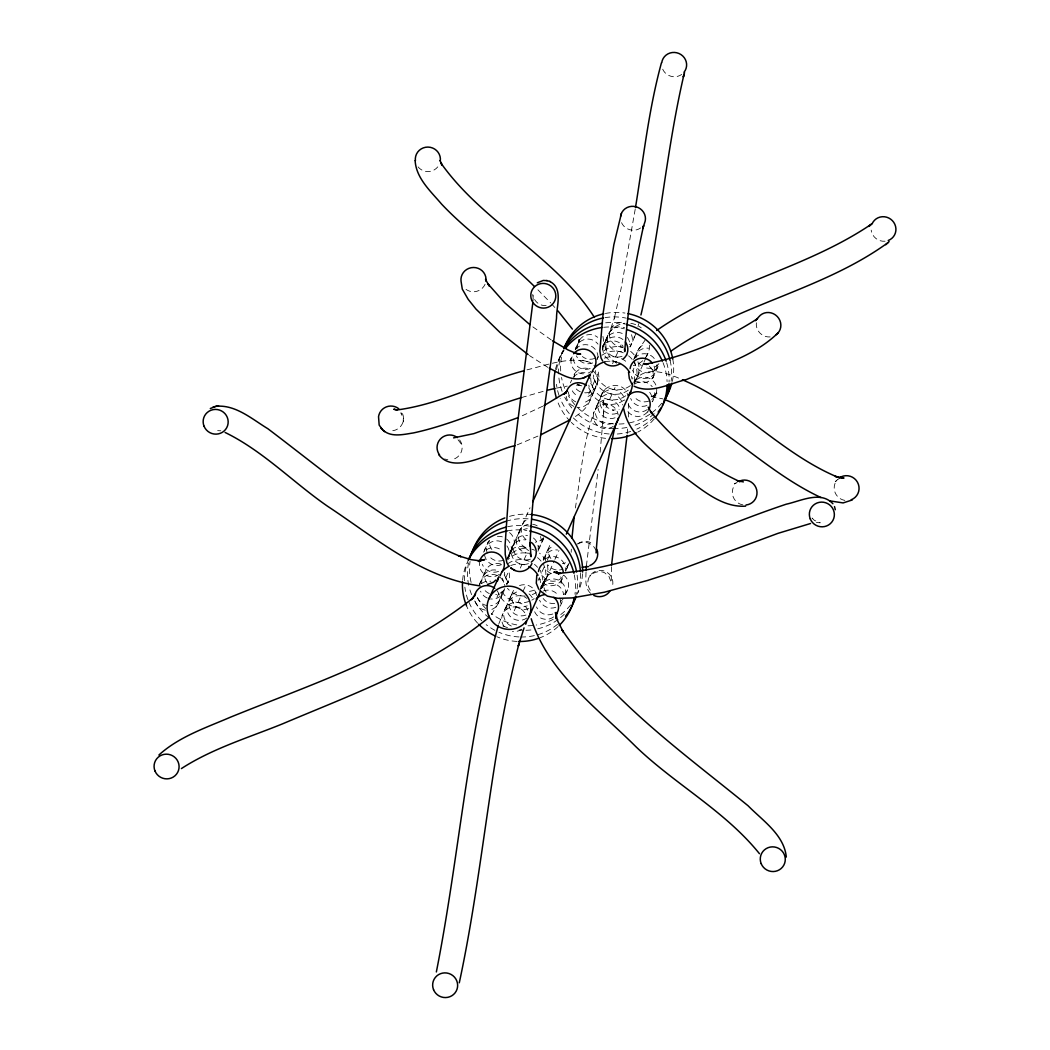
<?xml version="1.0" encoding="UTF-8"?>
<svg xmlns="http://www.w3.org/2000/svg" width="1050" height="1050" viewBox="0 0 1050 1050"><rect width="100%" height="100%" fill="white"/><g stroke="black" fill="none" stroke-linecap="round" stroke-linejoin="round"><path stroke-width="0.75" stroke-dasharray="5 3.75" d="M574.035 377.304L574.586 373.616L573.733 375.506A12.548 12.311 24.3 0 1 590.139 369.193M533.006 301.153L533.098 298.226M571.2 552.287L571.305 549.163M586.031 572.119C585.821 579.442 584.692 588.407 590.966 593.722M628.412 417.021L628.674 400.733M586.399 565.924L598.133 469.442M611.415 566.711L611.323 582.553L608.987 576.516L604.485 572.657C599.406 570.465 593.158 572.001 589.68 576.319L590.533 575.033M627.178 433.952L627.69 427.717M403.397 420.21L403.252 421.995L403.279 418.74L400.851 412.781L402.006 413.91L399.722 411.626M600.141 452.301L603.803 410.235L603.697 413.175L603.041 399.315L604.38 404.88L603.803 402.491L607.635 407.728L613.567 410.327L612.688 410.156L619.133 409.434M575.347 507.99C580.755 475.742 583.039 442.273 594.274 411.364M635.211 209.226L621.167 288.199L613.961 319.869L614.749 317.021L610.404 329.674M637.954 326.511L638.741 323.662M602.451 349.913L603.908 342.628L602.543 333.795M647.784 412.217L648.651 409.146M498.855 623.831L502.674 614.237M635.985 333.244L633.439 339.649M558.508 360.255L560.529 355.766M483.564 552.208L485.389 548.179M487.423 543.69L488.578 541.104M575.216 349.23L576.489 346.434M578.511 341.946L579.351 340.082L578.484 343.166L578.996 339.426L578.983 342.589L577.395 338.021M479.404 584.43L480.611 581.739M482.646 577.251L485.559 570.793M570.439 382.791L571.712 379.995M507.911 556.789L530.04 507.767M598.316 356.554L596.991 359.494A21.971 21.538 24.3 0 1 598.277 356.987M602.306 347.721L608.383 334.162M508.791 556.421L511.717 549.964M510.458 553.665L513.371 547.207M496.978 597.214L498.671 593.473A21.971 21.538 24.3 0 0 527.179 605.824M505.759 577.789L508.673 571.318A12.548 12.311 24.3 0 1 506.94 583.524M588.722 394.039L590.271 390.6M592.292 386.124L594.825 380.52M596.846 376.031L597.752 374.023M498.592 602.923L490.862 615.523M500.614 598.447L503.646 591.714M506.848 584.653L508.594 580.768M590.192 400.05C587.423 407.767 580.742 413.162 574.035 417.401M592.213 395.574L594.746 389.97M596.768 385.481L598.959 377.396L598.172 371.004M520.314 568.05L522.008 564.309M524.029 559.821L527.074 553.101A21.971 21.538 24.3 0 0 507.688 559.847M612.57 363.72L613.607 361.436M615.628 356.961L618.161 351.356M620.183 346.867L621.101 344.859M504.696 609.761L507.727 603.028M509.762 598.553L512.676 592.082M596.295 406.888L598.828 401.284M600.849 396.795C603.396 382.791 625.564 381.058 627.834 395.981M537.902 551.263L540.33 545.882M542.351 541.406L543.519 538.821M630.158 346.933L631.418 344.137M514.238 610.772L515.931 607.018M517.952 602.543L520.984 595.809M523.018 591.334L525.932 584.876M605.981 407.584L607.53 404.158M609.551 399.669L612.084 394.065M614.106 389.589L615.011 387.568M543.191 559.886L544.412 557.196M546.433 552.72L549.347 546.262M633.609 359.651L635.499 355.451M637.521 350.962L644.989 340.305M538.138 580.361L539.267 577.854A12.548 12.311 24.3 0 0 563.259 575.295M549.268 555.712L546.354 562.17A21.971 21.538 24.3 0 0 539.529 553.14M634.279 381.623A21.971 21.538 24.3 0 0 632.887 370.506L635.421 364.901M541.656 586.281L544.569 579.823M543.309 583.524L546.223 577.067M655.869 385.061A12.548 12.311 24.3 0 0 634.41 381.78C643.492 365.072 666.028 372.606 679.731 378.564M544.189 583.183L541.157 589.916A21.971 21.538 24.3 0 0 541.288 573.379L544.333 566.646A21.971 21.538 24.3 0 1 532.232 594.615M546.21 578.707L554.256 560.884M554.925 559.387L558.954 550.476M634.016 384.248L635.276 381.439M637.311 376.95L643.283 363.72M643.952 362.25L645.934 357.827M646.603 356.357L647.929 353.417M562.38 578.393L560.753 582.002L561.632 578.891L561.199 583.236L560.411 576.844M565.622 571.213L567.446 567.184M653.979 375.519L652.549 378.696L653.428 375.585L652.654 369.206L653.284 371.241L649.386 366.135M656.014 371.031L658.534 365.426A12.548 12.311 24.3 0 1 634.607 361.764M560.241 606.126L562.669 600.744A12.548 12.311 24.3 0 1 561.015 603.488M567.604 589.798L564.69 596.256A12.548 12.311 24.3 0 0 556.513 579.416A12.548 12.311 24.3 0 0 540.789 589.378M652.496 401.796L653.756 398.987M655.791 394.511L656.631 392.634L654.977 395.391L657.195 393.041L652.05 396.782L655.909 395.811L649.688 396.388M572.171 356.895L570.518 359.651L571.935 356.514A12.548 12.311 24.3 0 0 584.981 373.787M602.359 347.498L606.375 342.444L605.378 343.258C610.746 339.229 618.975 340.462 622.899 345.936M604.747 389.891L601.729 394.839M510.589 550.764L512.242 547.982L510.208 551.145C513.686 546.827 519.934 545.291 525.013 547.483L523.635 546.656L528.675 550.712M633.649 382.528L635.316 379.772M844.843 500.391A12.548 12.324 46.1 0 1 836.863 480.231L835.262 481.766L839.199 478.012M577.658 544.097C583.918 539.871 593.237 543.165 595.796 550.2M737.153 482.436L734.357 483.945L736.365 482.882M837.585 479.548L840.407 478.026M542.706 406.219L519.474 417.06M537.941 436.091L516.469 445.148M526.982 369.849C545.921 365.256 565.701 357.722 585.388 361.056M521.482 397.556L544.898 390.889M556.474 388.133L567.249 386.098M816.375 522.533L820.273 522.782L814.354 520.354L812.07 518.07L812.805 518.831M546.158 305.419C540.264 306.39 533.912 301.809 532.731 294.433M576.45 385.14L579.311 385.192L576.253 384.392L581.805 385.862M217.652 430.644L220.802 430.789M651.092 396.493L662.747 398.856M586.425 361.358L589.549 362.171L594.628 366.069M582.343 360.255L589.549 362.171M547.877 367.382L529.357 355.517M577.119 383.775L579.915 385.376M551.211 339.911L532.324 326.484M458.01 439.753L461.895 444.846L461.239 442.706M537.915 289.813L550.646 302.912M551.696 304.054L554.82 307.479M532.993 295.627L533.085 297.885M590.31 590.231A12.548 12.456 33.4 0 1 598.894 570.439A12.548 12.456 33.4 0 1 611.861 587.869M528.885 608.593A12.548 12.311 24.3 0 1 514.329 589.339M519.501 585.559A12.548 12.311 24.3 0 1 536.616 595.744M613.318 426.326A12.548 12.311 24.3 0 1 594.641 421.811A12.548 12.311 24.3 0 1 602.136 404.499A12.548 12.311 24.3 0 1 618.214 415.026M623.753 400.247A21.971 21.538 24.3 0 1 588.84 385.127M605.076 361.791A21.971 21.538 24.3 0 1 619.119 363.024M631.352 376.32A21.971 21.538 24.3 0 1 632.074 379.076M588.656 387.778A12.548 12.311 24.3 0 1 576.936 407.269M573.786 406.363A12.548 12.311 24.3 0 1 566.252 396.388M577.749 543.782A12.548 12.508 51 0 1 593.001 544.11M402.609 413.831A12.548 12.403 4.7 0 1 389.209 430.723M526.785 617.991A12.548 12.311 24.3 0 1 509.959 616.153A12.548 12.311 24.3 0 1 510.103 599.471A12.548 12.311 24.3 0 1 526.956 598.395M521.719 629.199A12.548 12.311 24.3 0 1 512.452 631.431M504.197 626.522A12.548 12.311 24.3 0 1 508.029 608.396A12.548 12.311 24.3 0 1 525.788 614.762M487.082 583.078A12.548 12.311 24.3 0 1 501.966 564.48M885.071 241.224A12.548 12.141 36 0 1 871.198 230.147M565.556 562.761A12.548 12.311 24.3 0 1 562.393 563.522M550.883 558.534A12.548 12.311 24.3 0 1 551.001 543.506M654.176 413.648A56.739 55.637 24.3 0 1 633.255 425.841M626.889 427.481A56.739 55.637 24.3 0 1 616.14 428.531M614.644 428.518A56.739 55.637 24.3 0 1 575.859 412.309M571.804 407.964A56.739 55.637 24.3 0 1 564.742 397.32M562.104 391.361A56.739 55.637 24.3 0 1 558.692 375.493M558.613 373.866A56.739 55.637 24.3 0 1 563.062 350.162M604.984 317.651A56.739 55.637 24.3 0 1 625.879 318.071M670.071 360.308A56.739 55.637 24.3 0 1 671.121 381.268M634.633 358.549A12.548 12.311 24.3 0 1 648.756 348.233M628.307 390.154A21.971 21.538 24.3 0 1 593.394 375.034M601.939 355.267A21.971 21.538 24.3 0 1 627.441 355.018M628.596 355.871A21.971 21.538 24.3 0 1 632.599 359.953M633.426 361.108A21.971 21.538 24.3 0 1 633.99 383.946M615.038 417.782A12.548 12.311 24.3 0 1 598.382 409.71A12.548 12.311 24.3 0 1 607.74 394.157A12.548 12.311 24.3 0 1 622.768 404.946M593.211 377.685A12.548 12.311 24.3 0 1 584.758 397.254M575.531 394.603A12.548 12.311 24.3 0 1 571.633 389.445M573.366 377.239A12.548 12.311 24.3 0 1 584.968 372.776M621.429 351.422A12.548 12.311 24.3 0 1 607.517 337.247A12.548 12.311 24.3 0 1 624.789 327.849M631.496 334.688A12.548 12.311 24.3 0 1 629.764 346.894M646.931 405.523A12.548 12.311 24.3 0 1 630.643 398.462M634.712 384.038A12.548 12.311 24.3 0 1 652.234 386.715M654.662 392.674A12.548 12.311 24.3 0 1 652.102 401.743M592.699 362.933A12.548 12.311 24.3 0 1 576.411 355.884M575.61 349.519A12.548 12.311 24.3 0 1 597.988 344.124M654.058 366.069A12.548 12.311 24.3 0 1 632.481 377.816M770.162 336.932A12.548 11.97 41.9 0 1 756.381 322.56M616.875 361.515A12.548 12.311 24.3 0 1 603.291 345.765A12.548 12.311 24.3 0 1 623.044 339.609M625.774 395.758A21.971 21.538 24.3 0 1 590.704 377.816M604.38 358.155A21.971 21.538 24.3 0 1 628.202 363.392M612.504 423.386A12.548 12.311 24.3 0 1 596.216 416.338A12.548 12.311 24.3 0 1 603.12 400.365A12.548 12.311 24.3 0 1 619.408 407.413M656.906 364.717A12.548 12.311 24.3 0 1 632.887 370.506M634.633 358.299A12.548 12.311 24.3 0 1 654.478 358.759M649.674 345.188A21.971 21.538 24.3 0 1 633.268 365.689M616.665 363.156A21.971 21.538 24.3 0 1 625.104 323.203M630.814 323.334A21.971 21.538 24.3 0 1 641.248 327.849M590.691 383.289A12.548 12.311 24.3 0 1 582.225 402.859M575.807 401.874A12.548 12.311 24.3 0 1 568.273 391.913M622.059 356.265A12.548 12.311 24.3 0 1 604.866 344.466A12.548 12.311 24.3 0 1 622.256 333.454M627.362 337.457A12.548 12.311 24.3 0 1 629.79 343.429M630.328 385.678A21.971 21.538 24.3 0 1 595.416 370.545M603.96 350.779A21.971 21.538 24.3 0 1 622.991 347.484M630.617 351.383A21.971 21.538 24.3 0 1 634.633 355.464M637.941 361.751A21.971 21.538 24.3 0 1 634.41 381.78M592.948 370.873A12.548 12.311 24.3 0 1 583.511 392.7M580.361 391.794A12.548 12.311 24.3 0 1 575.256 387.791M617.059 413.306A12.548 12.311 24.3 0 1 600.403 405.234A12.548 12.311 24.3 0 1 609.761 389.668A12.548 12.311 24.3 0 1 624.789 400.457M656.683 388.185A12.548 12.311 24.3 0 1 651.801 399.486M648.952 401.034A12.548 12.311 24.3 0 1 634.279 396.808M634.318 336.564A12.548 12.311 24.3 0 1 629.462 344.636M623.451 346.946A12.548 12.311 24.3 0 1 609.42 334.373A12.548 12.311 24.3 0 1 623.661 322.455M547.247 564.861A21.971 21.538 24.3 0 1 539.241 587.423M534.266 590.126A21.971 21.538 24.3 0 1 525.866 591.583M508.567 582.737A21.971 21.538 24.3 0 1 504.328 572.303M506.494 559.978A21.971 21.538 24.3 0 1 527.678 548.441M531.904 549.229A21.971 21.538 24.3 0 1 534.607 550.2M563.036 599.012A12.548 12.311 24.3 0 1 560.7 601.243M554.702 603.54A12.548 12.311 24.3 0 1 543.178 598.553M563.784 575.19A12.548 12.311 24.3 0 1 563.627 594.773M546.105 592.095A12.548 12.311 24.3 0 1 551.394 573.287M504.013 589.982A12.548 12.311 24.3 0 1 495.692 594.523M489.274 593.539A12.548 12.311 24.3 0 1 484.168 589.536M481.74 583.577A12.548 12.311 24.3 0 1 499.039 570.951M504.144 574.954A12.548 12.311 24.3 0 1 506.546 584.141M506.638 539.057A12.548 12.311 24.3 0 1 506.467 558.653M503.619 560.201A12.548 12.311 24.3 0 1 488.946 555.975M487.331 553.14A12.548 12.311 24.3 0 1 489.077 540.934M497.411 536.406A12.548 12.311 24.3 0 1 503.816 537.39M509.552 532.599A12.548 12.311 24.3 0 1 506.546 553.744M491.859 549.518A12.548 12.311 24.3 0 1 489.458 540.33M510.759 565.517A21.971 21.538 24.3 0 1 527.52 565.898M539.267 577.854A21.971 21.538 24.3 0 1 540.803 587.58M528.439 563.627A12.548 12.311 24.3 0 1 511.324 553.429A12.548 12.311 24.3 0 1 525.486 539.897M497.057 590.651A12.548 12.311 24.3 0 1 488.604 610.221M485.336 610.142A12.548 12.311 24.3 0 1 474.652 599.261M570.622 604.971A56.739 55.637 24.3 0 1 560.096 615.038M553.192 619.342A56.739 55.637 24.3 0 1 536.196 625.039M532.967 625.472A56.739 55.637 24.3 0 1 527.061 625.8M516.744 624.894A56.739 55.637 24.3 0 1 491.256 613.462M485.73 608.528A56.739 55.637 24.3 0 1 476.438 596.046M471.109 582.383A56.739 55.637 24.3 0 1 470.046 561.409M509.486 516.364A56.739 55.637 24.3 0 1 530.985 514.447M582.527 573.707A56.739 55.637 24.3 0 1 578.117 592.528M564.27 614.263A56.739 55.637 24.3 0 1 559.361 618.555M558.075 619.513A56.739 55.637 24.3 0 1 537.403 628.884M530.946 629.961A56.739 55.637 24.3 0 1 525.039 630.276M523.556 630.262A56.739 55.637 24.3 0 1 519.107 629.987M507.504 627.598A56.739 55.637 24.3 0 1 501.952 625.524M489.234 617.951A56.739 55.637 24.3 0 1 474.416 600.521M471.608 594.628A56.739 55.637 24.3 0 1 469.087 586.858M468.72 585.27A56.739 55.637 24.3 0 1 468.917 561.133M505.903 521.325A56.739 55.637 24.3 0 1 528.964 518.923M580.545 573.3A56.739 55.637 24.3 0 1 577.277 594.011M534.174 598.631A21.971 21.538 24.3 0 1 531.786 600.141M529.2 601.335A21.971 21.538 24.3 0 1 500.692 588.997M507.806 563.732A21.971 21.538 24.3 0 1 529.541 561.409M534.463 564.349A21.971 21.538 24.3 0 1 537.574 567.315M525.289 596.046A21.971 21.538 24.3 0 1 507.439 588.328M503.738 582.264A21.971 21.538 24.3 0 1 502.517 578.183M537.508 557.616A21.971 21.538 24.3 0 1 541.511 561.697M511.337 626.049A12.548 12.311 24.3 0 1 508.686 604.774A12.548 12.311 24.3 0 1 528.636 613.41M555.844 607.268A12.548 12.311 24.3 0 1 539.556 600.206M541.288 588.013A12.548 12.311 24.3 0 1 563.561 594.418M530.342 553.179A12.548 12.311 24.3 0 1 516.39 542.22A12.548 12.311 24.3 0 1 527.284 528.622M540.409 536.432A12.548 12.311 24.3 0 1 538.663 548.638M530.46 559.138A12.548 12.311 24.3 0 1 513.358 548.953A12.548 12.311 24.3 0 1 527.507 535.421M533.466 537.994A12.548 12.311 24.3 0 1 538.164 549.518M551.04 573.484A12.548 12.311 24.3 0 1 543.506 563.522M543.533 560.293A12.548 12.311 24.3 0 1 557.668 549.99M568.312 564.086A12.548 12.311 24.3 0 1 565.793 569.927M562.747 576.66A12.548 12.311 24.3 0 1 540.474 570.242M545.357 558.941A12.548 12.311 24.3 0 1 565.281 570.806M504.525 588.617A12.548 12.311 24.3 0 1 490.389 598.933M487.252 598.028A12.548 12.311 24.3 0 1 480.533 591.189M479.745 584.837A12.548 12.311 24.3 0 1 497.017 575.426M499.839 577.106A12.548 12.311 24.3 0 1 504.551 585.401M557.589 624.264A56.739 55.637 24.3 0 1 535.972 635.224M534.371 635.604A56.739 55.637 24.3 0 1 520.524 636.996M519.028 636.943A56.739 55.637 24.3 0 1 498.908 632.244M494.904 630.328A56.739 55.637 24.3 0 1 486.189 624.671M481.727 620.786A56.739 55.637 24.3 0 1 468.562 601.348M467.972 599.839A56.739 55.637 24.3 0 1 464.861 587.186M464.441 580.716A56.739 55.637 24.3 0 1 468.93 558.639M507.623 526.759A56.739 55.637 24.3 0 1 528.846 526.024M577.119 575.177A56.739 55.637 24.3 0 1 575.702 596.085M558.023 626.601A56.739 55.637 24.3 0 1 540.173 637.717M517.007 641.419A56.739 55.637 24.3 0 1 496.886 636.733M477.619 623.136A56.739 55.637 24.3 0 1 466.541 605.837M462.604 580.309A56.739 55.637 24.3 0 1 466.909 563.115M507.202 530.906A56.739 55.637 24.3 0 1 526.824 530.499M574.284 574.862A56.739 55.637 24.3 0 1 574.967 594.234M661.723 403.226A56.739 55.637 24.3 0 1 651.197 413.28M649.871 414.212A56.739 55.637 24.3 0 1 627.296 423.281M624.054 423.727A56.739 55.637 24.3 0 1 615.182 423.977M613.699 423.885A56.739 55.637 24.3 0 1 575.794 405.707M574.796 404.604A56.739 55.637 24.3 0 1 568.352 395.732M564.716 388.395A56.739 55.637 24.3 0 1 561.514 377.436M560.713 371.017A56.739 55.637 24.3 0 1 563.364 350.201M605.391 313.464A56.739 55.637 24.3 0 1 624.999 313.058M672.774 359.021A56.739 55.637 24.3 0 1 672.249 381.557M658.901 363.694A12.548 12.311 24.3 0 1 644.162 367.251M641.34 365.584A12.548 12.311 24.3 0 1 639.056 363.248M636.628 357.289A12.548 12.311 24.3 0 1 644.359 344.439M594.72 358.444A12.548 12.311 24.3 0 1 582.33 356.554M577.605 348.259A12.548 12.311 24.3 0 1 597.726 337.312M602.451 345.608A12.548 12.311 24.3 0 1 602.424 348.823M569.467 562.695A12.548 12.311 24.3 0 1 565.477 567.669M562.643 569.218A12.548 12.311 24.3 0 1 559.479 569.979M556.211 569.914A12.548 12.311 24.3 0 1 547.956 564.992M545.528 559.033A12.548 12.311 24.3 0 1 553.258 546.184M525.971 615.051A12.548 12.311 24.3 0 1 509.683 608.003A12.548 12.311 24.3 0 1 516.587 592.016M528.977 593.919A12.548 12.311 24.3 0 1 532.875 599.077M543.217 538.309A12.548 12.311 24.3 0 1 538.361 546.381M525.945 547.706A12.548 12.311 24.3 0 1 529.305 524.134M532.573 524.212A12.548 12.311 24.3 0 1 538.532 526.785M653.966 416.955A56.739 55.637 24.3 0 1 636.786 429.109M630.722 431.445A56.739 55.637 24.3 0 1 615.09 434.109M609.144 433.978A56.739 55.637 24.3 0 1 573.326 417.913M569.271 413.569A56.739 55.637 24.3 0 1 560.162 398.475M559.033 395.43A56.739 55.637 24.3 0 1 556.461 384.313M556.592 369.744A56.739 55.637 24.3 0 1 563.443 349.991M605.679 322.809A56.739 55.637 24.3 0 1 624.803 323.991M666.658 362.749A56.739 55.637 24.3 0 1 669.06 382.042M647.246 409.579A12.548 12.311 24.3 0 1 628.11 404.066M649.701 392.319A12.548 12.311 24.3 0 1 652.129 398.278M590.166 368.537A12.548 12.311 24.3 0 1 573.09 355.123M575.61 349.283A12.548 12.311 24.3 0 1 597.87 358.916M552.799 613.988A12.548 12.311 24.3 0 1 536.511 606.939M543.428 590.953A12.548 12.311 24.3 0 1 558.101 595.179M559.716 598.014A12.548 12.311 24.3 0 1 560.503 604.367M501.519 592.121A12.548 12.311 24.3 0 1 490.626 605.732M487.358 605.653A12.548 12.311 24.3 0 1 477.501 597.909M481.569 583.485A12.548 12.311 24.3 0 1 490.836 581.254M498.566 571.41A12.548 12.311 24.3 0 1 482.278 564.349M486.347 549.924A12.548 12.311 24.3 0 1 501.572 550.266M553.626 616.928A12.548 12.311 24.3 0 1 534.489 611.415M647.548 411.836A12.548 12.311 24.3 0 1 626.089 408.555M742.836 504.866A12.548 12.285 62.1 0 1 735.039 484.575M499.38 574.337A12.548 12.311 24.3 0 1 479.456 562.485M501.598 564.677A12.548 12.311 24.3 0 1 484.496 554.492M484.523 551.276A12.548 12.311 24.3 0 1 504.617 543.546M506.901 545.882A12.548 12.311 24.3 0 1 508.423 558.154M654.124 419.029A56.739 55.637 24.3 0 1 637.704 432.154M605.64 438.336A56.739 55.637 24.3 0 1 571.305 422.402M570.242 421.352A56.739 55.637 24.3 0 1 558.141 402.964M555.463 369.469A56.739 55.637 24.3 0 1 564.06 350.372M603.658 327.298A56.739 55.637 24.3 0 1 624.225 328.834M662.996 362.631A56.739 55.637 24.3 0 1 667.078 381.636M590.979 371.477A12.548 12.311 24.3 0 1 588.144 373.026M459.624 439.884A12.548 12.429 -17.3 0 1 451.119 459.769M447.851 459.756A12.548 12.429 -17.3 0 1 444.688 458.902M437.771 166.871A12.548 12.232 5.8 0 1 417.861 166.661M640.605 227.955A12.548 11.891 17.9 0 1 621.456 222.534M543.611 537.692A12.548 12.311 24.3 0 1 535.277 542.233M526.05 539.569A12.548 12.311 24.3 0 1 529.056 518.438M681.726 74.419A12.548 12.101 20 0 1 662.576 68.946M485.061 284.261A12.548 12.127 -5 0 1 465.793 289.236"/><path stroke-width="1.5" d="M415.131 160.519C416.049 178.277 430.854 191.415 441.63 204.146C470.085 234.308 505.089 257.197 534.398 286.453M556.159 615.576L556.146 618.739L556.854 612.452M786.306 857.062C784.179 834.776 762.576 820.575 748.099 805.783C682.08 751.957 610.418 701.111 561.934 629.724L563.43 632.166L557.812 621.246L555.332 612.531M628.53 372.041L629.317 378.42L631.759 383.906M596.085 552.956C598.92 510.589 605.732 468.444 614.933 427.009L614.145 429.87L615.838 424.594M586.123 570.57L586.399 565.924M611.533 565.215L627.034 435.54M532.822 302.676L508.659 493.395L505.076 545.291L505.234 554.426L506.822 562.669L508.397 565.53M571.948 538.072L574.166 517.151M536.786 575.242L536.288 583.183L538.716 589.155M635.473 207.611C643.387 159.259 648.493 110.171 661.447 62.803M436.354 971.959C459.178 856.839 467.079 738.767 498.317 625.301M640.933 314.987C659.859 235.554 665.503 153.641 684.075 74.156L683.288 77.004L684.561 72.568M459.283 982.813C483.433 870.463 490.376 754.832 519.067 643.283L518.293 646.104L524.068 627.861M621.416 213.386L613.843 244.755L603.173 312.782L599.865 350.91L601.046 358.024L602.608 360.898M479.246 561.776L480.336 559.387A12.548 12.311 24.3 0 1 498.199 553.822A12.548 12.311 24.3 0 1 501.716 572.119L500.023 575.859M488.827 599.064L498.816 576.936A21.971 21.538 24.3 0 0 497.529 580.965M532.731 501.821L590.415 374.062A21.971 21.538 24.3 0 0 589.129 378.092M591.767 372.671L593.316 369.246A21.971 21.538 24.3 0 1 605.076 361.791M529.134 616.521L539.122 594.392M566.331 534.135L630.722 391.532M531.93 563.548C529.003 570.452 519.816 573.996 513.437 569.586M610.181 590.651C606.979 596.242 599.458 598.198 593.762 595.416M475.571 593.814L471.371 599.694L473.642 597.542C402.517 654.242 313.779 683.353 230.449 717.189C205.813 727.808 179.064 736.706 158.878 755.029M778.312 332.64C753.519 357.039 717.819 366.568 686.385 379.523C669.861 383.329 650.816 394.38 634.043 386.19M495.823 580.02L493.5 582.238L487.554 584.482M671.042 351.067C737.783 304.211 822.084 290.483 887.946 242.681M871.933 223.611L868.875 226.459L871.041 224.411C804.615 269.312 722.518 284.301 656.604 330.527M885.767 244.729L889.153 241.579M488.591 617.663C428.479 666.908 353.509 693.761 282.713 723.778C248.614 737.625 212.559 748.401 181.401 768.574M570.255 419.711L540.724 434.844M537.298 282.804L543.322 280.442L547.142 280.665M620.13 363.589C615.641 366.857 609.197 366.752 604.852 363.274M210.289 408.542L215.486 406.468M549.294 368.183C559.926 373.367 573.628 383.184 585.716 376.871M852.246 499.971L843.097 502.924L830.064 500.916M582.921 378.381L589.431 374.902M544.058 405.549L566.186 392.227L563.994 394.288L567.354 390.534L565.714 393.251L567.158 390.075A12.548 12.311 24.3 0 1 586.372 385.442M518.018 417.651L473.891 433.624L453.587 437.876M515.012 445.738C495.285 449.098 455.398 476.503 438.769 454.716M521.482 397.556C485.205 408.555 450.608 424.935 413.438 432.928C403.659 434.411 391.217 437.653 383.066 430.198M524.068 370.716C481.307 382.108 441.407 404.001 397.241 409.933M588.577 566.541L582.12 567.276M216.248 406.298C235.659 404.486 252.171 419.226 267.816 428.689C329.346 475.138 388.907 527.021 461.002 556.671L458.351 555.765L471.069 559.65L481.031 560.962L477.894 560.818L484.798 559.558L481.674 560.28M810.547 523.504L777.997 533.347L672.919 572.303L647.942 580.322L604.354 592.226L572.106 597.923L557.944 598.329L547.404 596.151L541.012 591.452M213.111 407.019L218.558 405.759M548.061 390.049L555.069 388.447M745.631 506.139C719.211 507.938 697.896 485.481 677.171 472.172C657.864 453.705 628.753 437.049 623.739 408.804M840.879 477.894L844.016 478.039L835.328 476.398L838.044 477.33C781.043 453.574 739.449 403.83 682.382 379.798M480.034 585.861C422.126 578.104 374.916 537.442 327.626 506.284C293.055 482.37 263.196 451.041 225.094 432.456M577.513 353.981L580.676 354.126L574.534 352.971M743.387 481.884L737.244 480.729L739.974 481.661C705.246 465.911 674.664 440.751 650.488 411.403L651.919 413.726L648.217 407.164M396.375 409.828L393.803 409.198L396.926 410.012M646.577 364.534L643.44 363.733L648.008 364.206L644.976 364.258C684.797 356.606 723.555 340.646 757.575 318.609L755.37 320.67L758.822 316.824A12.548 11.97 41.9 0 1 777.276 316.509A12.548 11.97 41.9 0 1 776.042 334.793M556.959 572.906L553.836 572.092L560.844 573.379L557.707 573.431C637.796 567.053 710.994 529.239 786.253 504.197C800.678 501.086 820.667 490.468 832.886 503.738M549.741 281.426C563.443 288.186 556.369 306.285 556.539 318.071C547.496 394.012 533.308 469.494 529.948 546.026L530.053 542.981L531.011 556.749L530.25 553.573M546.604 280.507L550.279 281.571M664.217 399.407C722.453 422.034 764.741 471.345 820.942 497.529M577.251 353.916L567.945 349.899L552.51 340.777M512.19 568.824L510.641 567.893L514.999 570.518M528.124 354.585L499.958 332.43L475.991 309.081L468.169 299.329L462.289 289.118L461.042 281.203A12.548 12.127 -5 0 1 473.563 267.488A12.548 12.127 -5 0 1 485.927 281.203M529.869 324.647L504.735 302.794L487.777 283.658L489.208 285.967L485.507 279.405M558.666 573.576L556.513 571.712L558.81 574.022M398.711 408.699A12.548 12.403 4.7 0 0 378.538 416.679L379.168 425.066L382.239 429.345M380.769 427.888L384.523 431.629M557.957 310.892L572.355 329.083M759.452 853.689C725.038 810.941 675.176 784.416 635.867 746.668C597.66 708.527 547.89 672.367 531.234 618.765M594.444 317.415C554.466 255.137 482.869 222.705 440.646 162.697L442.168 165.178L440.042 160.506M834.501 506.559L835.314 509.696M624.461 348.823L624.75 351.579C627.585 309.225 634.397 267.081 643.597 225.645L642.81 228.506L644.529 223.151A12.548 11.891 17.9 0 0 636.169 206.811A12.548 11.891 17.9 0 0 620.589 216.379M538.479 571.502A12.548 12.311 24.3 0 1 563.286 572.066M618.188 418.254A12.548 12.311 24.3 0 1 615.654 424.095M596.859 549.334A12.548 12.508 51 0 1 589.785 565.569M526.588 621.128A12.548 12.311 24.3 0 1 525.709 624.212M872.078 223.873A12.548 12.141 36 0 1 892.342 220.618A12.548 12.141 36 0 1 888.208 240.502M564.428 347.248A56.739 55.637 24.3 0 1 603.356 317.94M627.336 318.386A56.739 55.637 24.3 0 1 670.071 360.308M670.582 384.444A56.739 55.637 24.3 0 1 664.269 401.034M630.079 368.629A12.548 12.311 24.3 0 1 652.457 363.234M619.119 363.024A21.971 21.538 24.3 0 1 629.619 372.422M632.467 383.289A21.971 21.538 24.3 0 1 628.661 395.22M501.716 572.119A21.971 21.538 24.3 0 1 509.46 566.068M528.806 566.501A21.971 21.538 24.3 0 1 538.02 575.295M540.409 590.363A21.971 21.538 24.3 0 1 536.222 599.222A12.548 12.311 24.3 0 1 544.556 594.681M553.783 597.332A12.548 12.311 24.3 0 1 555.949 614.696M576.004 596.872A56.739 55.637 24.3 0 1 573.484 601.059M472.277 551.946A56.739 55.637 24.3 0 1 504.853 517.926M530.985 514.447A56.739 55.637 24.3 0 1 582.592 572.079M469.757 557.983A56.739 55.637 24.3 0 1 505.903 521.325M531.878 519.291A56.739 55.637 24.3 0 1 580.466 571.673M576.096 597.004A56.739 55.637 24.3 0 1 573.182 602.779M574.429 597.411A56.739 55.637 24.3 0 1 559.204 625.472M538.65 638.282A56.739 55.637 24.3 0 1 518.49 641.471M495.548 636.129A56.739 55.637 24.3 0 1 478.642 624.212M466.541 605.837A56.739 55.637 24.3 0 1 462.499 581.936M468.274 560.201A56.739 55.637 24.3 0 1 507.202 530.906M529.725 531.024A56.739 55.637 24.3 0 1 573.917 573.261M563.889 348.666A56.739 55.637 24.3 0 1 603.776 313.793M627.9 313.582A56.739 55.637 24.3 0 1 672.774 359.021M671.856 383.132A56.739 55.637 24.3 0 1 665.451 397.937M468.93 558.639A56.739 55.637 24.3 0 1 506.021 527.139M530.303 526.26A56.739 55.637 24.3 0 1 576.621 571.974M575.269 597.66A56.739 55.637 24.3 0 1 565.569 616.179M660.896 408.03A56.739 55.637 24.3 0 1 658.153 412.046M564.283 348.6A56.739 55.637 24.3 0 1 602.451 323.256M626.246 324.345A56.739 55.637 24.3 0 1 666.159 361.187M668.955 383.67A56.739 55.637 24.3 0 1 662.537 405.221M839.199 478.012A12.548 12.324 46.1 0 1 857.483 482.239A12.548 12.324 46.1 0 1 851.235 499.761M630.158 394.117A12.548 12.311 24.3 0 1 649.202 409.08M740.184 480.834A12.548 12.285 62.1 0 1 756.656 489.759A12.548 12.285 62.1 0 1 746.051 504.984M474.679 596.046A12.548 12.311 24.3 0 1 494.773 588.315M636.247 432.902A56.739 55.637 24.3 0 1 611.586 438.624M556.5 398.357A56.739 55.637 24.3 0 1 555.109 371.057M565.989 347.799A56.739 55.637 24.3 0 1 602.044 327.495M627.099 329.661A56.739 55.637 24.3 0 1 662.366 361.134M667.104 384.904A56.739 55.637 24.3 0 1 655.148 417.795M573.589 353.758A12.548 12.311 24.3 0 1 594.969 366.489M625.341 341.946A12.548 12.311 24.3 0 1 622.873 359.205M531.444 542.482A12.548 12.311 24.3 0 1 531.274 562.078M439.583 454.965A12.548 12.429 -17.3 0 1 457.327 437.587M415.406 160.781A12.548 12.232 5.8 0 1 427.941 147.079A12.548 12.232 5.8 0 1 440.291 161.057M661.736 62.698A12.548 12.101 20 0 1 678.943 53.484A12.548 12.101 20 0 1 684.036 72.227M488.683 615.602A21.971 21.538 24.3 0 0 526.234 621.337A21.971 21.538 24.3 0 0 512.019 586.425A21.971 21.538 24.3 0 0 488.683 615.602M810.259 518.923A12.548 12.311 24.3 0 0 831.718 522.204A12.548 12.311 24.3 0 0 823.594 502.254A12.548 12.311 24.3 0 0 810.259 518.923M761.171 863.651A12.548 12.311 24.3 0 0 782.644 866.933A12.548 12.311 24.3 0 0 774.519 846.996A12.548 12.311 24.3 0 0 761.171 863.651M433.545 989.678A12.548 12.311 24.3 0 0 455.004 992.959A12.548 12.311 24.3 0 0 446.88 973.022A12.548 12.311 24.3 0 0 433.545 989.678M154.98 770.976A12.548 12.311 24.3 0 0 176.439 774.257A12.548 12.311 24.3 0 0 168.315 754.307A12.548 12.311 24.3 0 0 154.98 770.976M204.054 426.234A12.548 12.311 24.3 0 0 225.527 429.516A12.548 12.311 24.3 0 0 217.402 409.566A12.548 12.311 24.3 0 0 204.054 426.234M531.694 300.208A12.548 12.311 24.3 0 0 553.153 303.489A12.548 12.311 24.3 0 0 545.029 283.539A12.548 12.311 24.3 0 0 531.694 300.208"/></g></svg>
